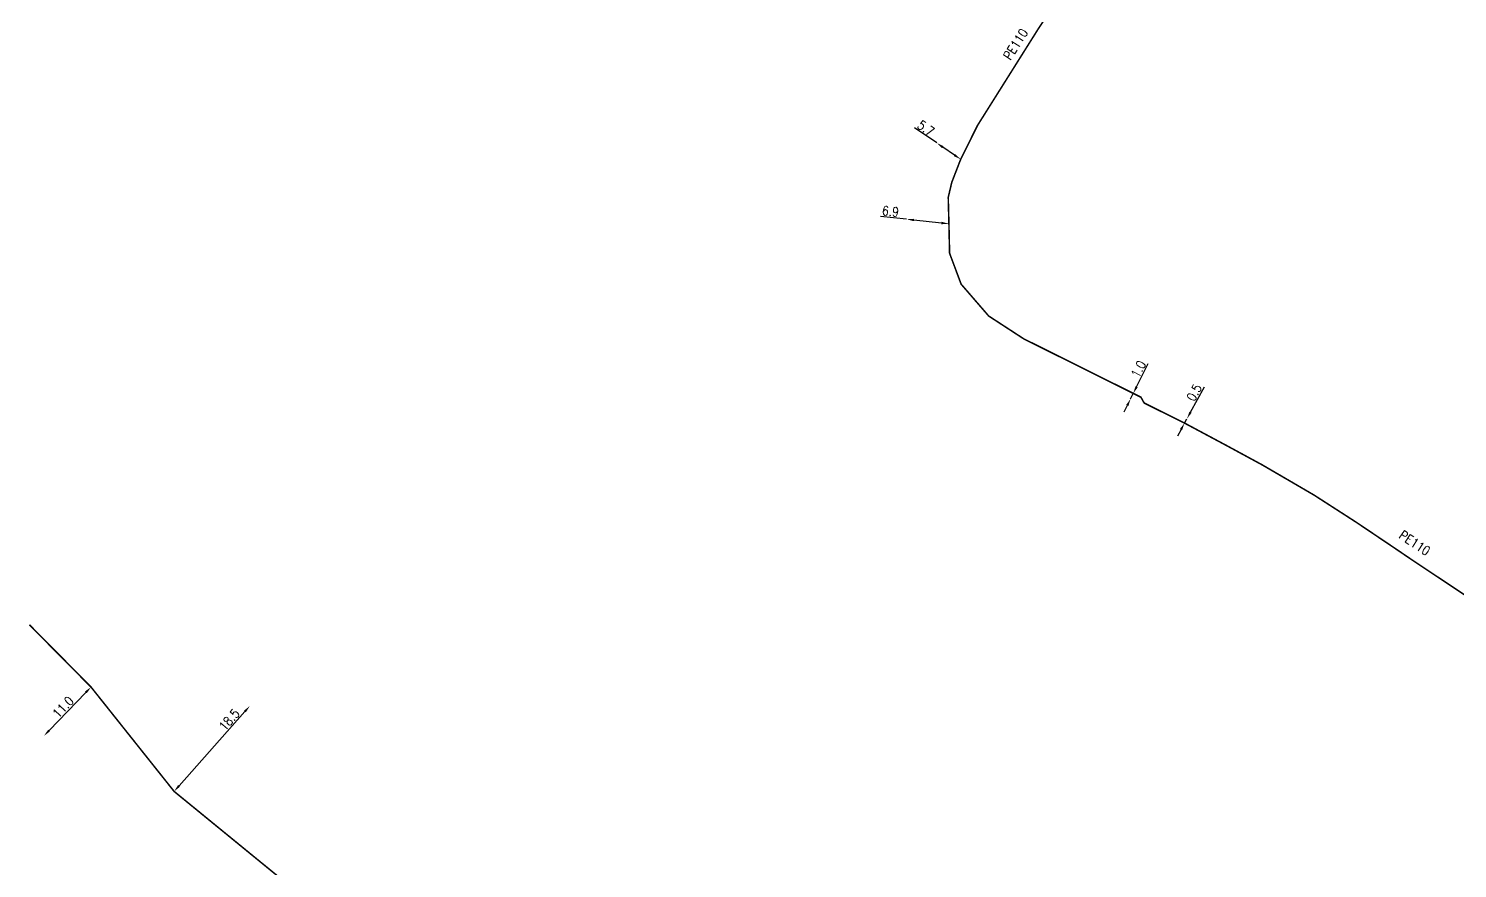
# Model space of a CAD drawing. Header units: millimetres. Extents: x 183000 to 183920, y 151989 to 153001.
# Drawn here: x 182999.9 to 183231.5, y 152363.2 to 152499.4 of the extents above; entities that cross this region are included whole.
import ezdxf

# ---------------------------------------------------------------- set-up
doc = ezdxf.new("R2010")
doc.units = ezdxf.units.MM
doc.header["$MEASUREMENT"] = 0
doc.header["$PDMODE"] = 34
doc.linetypes.add('L_100_PE', pattern=[14, 10, -1.5, 1, -1.5])
doc.layers.get('DEFPOINTS').update_dxf_attribs({"linetype": 'CONTINUOUS'})
doc.layers.add('L_140', color=3, linetype='CONTINUOUS')
doc.styles.get("Standard").update_dxf_attribs({"font": 'romans.shx', "width": 0.85})
doc.dimstyles.get("Standard").update_dxf_attribs({"dimtxt": 1.5, "dimasz": 1.2, "dimexe": 0.625, "dimexo": 0.625, "dimgap": 0.25, "dimtad": 1, "dimdec": 1, "dimzin": 0, "dimdsep": 46, "dimtxsty": 'Standard', "dimcen": -0.5, "dimadec": 0, "dimazin": 0, "dimtfac": 1, "dimtdec": 1, "dimtmove": 0, "dimatfit": 3, "dimfxl": 1, "dimtolj": 1, "dimtzin": 0, "dimarcsym": 0})

# ---------------------------------------------------------------- blocks, each defined once
blk = doc.blocks.new('*D167')
at = {"layer": 'DEFPOINTS', "color": 0, "linetype": 'Continuous'}
for p in [(183187.67, 152436.15), (183187.67, 152436.15), (183187.28, 152435.44)]:
    blk.add_point(p, dxfattribs=at)
at = {"layer": 'L_140', "color": 0, "linetype": 'Continuous', "lineweight": -2}
for p, q in [((183188.24, 152437.2), (183190.49, 152441.31)), ((183187.28, 152435.44), (183187.67, 152436.15)), ((183186.71, 152434.39), (183186.13, 152433.34))]:
    blk.add_line(p, q, dxfattribs=at)
at = {"layer": 'L_140', "color": 0, "linetype": 'Continuous'}
for points in [[(183188.07, 152437.3), (183188.42, 152437.1), (183187.67, 152436.15)], [(183186.53, 152434.49), (183186.88, 152434.3), (183187.28, 152435.44)]]:
    blk.add_solid(points, dxfattribs=at)
at = {"layer": 'L_140', "color": 0, "linetype": 'Continuous', "insert": (183188.85, 152440.4), "char_height": 1.5, "attachment_point": 5, "rotation": 61.3501}
blk.add_mtext('\\A1;0.5', dxfattribs=at)
blk = doc.blocks.new('*D168')
at = {"layer": 'DEFPOINTS', "color": 0, "linetype": 'Continuous'}
for p in [(183178.53, 152439.37), (183178.53, 152439.37), (183178.97, 152440.26)]:
    blk.add_point(p, dxfattribs=at)
at = {"layer": 'L_140', "color": 0, "linetype": 'Continuous', "lineweight": -2}
for p, q in [((183179.51, 152441.34), (183181.37, 152445.09)), ((183177.99, 152438.29), (183177.46, 152437.22)), ((183178.53, 152439.37), (183178.97, 152440.26))]:
    blk.add_line(p, q, dxfattribs=at)
at = {"layer": 'L_140', "color": 0, "linetype": 'Continuous'}
for points in [[(183179.33, 152441.42), (183179.69, 152441.25), (183178.97, 152440.26)], [(183177.81, 152438.38), (183178.17, 152438.2), (183178.53, 152439.37)]]:
    blk.add_solid(points, dxfattribs=at)
at = {"layer": 'L_140', "color": 0, "linetype": 'Continuous', "insert": (183179.81, 152444.19), "char_height": 1.5, "attachment_point": 5, "rotation": 63.5422}
blk.add_mtext('\\A1;1.0', dxfattribs=at)
blk = doc.blocks.new('*D169')
at = {"layer": 'DEFPOINTS', "color": 0, "linetype": 'Continuous'}
for p in [(183142.22, 152468.51), (183142.22, 152468.51), (183149.08, 152467.77)]:
    blk.add_point(p, dxfattribs=at)
at = {"layer": 'L_140', "color": 0, "linetype": 'Continuous', "lineweight": -2}
for p, q in [((183142.22, 152468.51), (183137.99, 152468.97)), ((183147.88, 152467.9), (183143.41, 152468.38))]:
    blk.add_line(p, q, dxfattribs=at)
at = {"layer": 'L_140', "color": 0, "linetype": 'Continuous'}
for points in [[(183143.43, 152468.58), (183143.39, 152468.19), (183142.22, 152468.51)], [(183147.91, 152468.1), (183147.86, 152467.7), (183149.08, 152467.77)]]:
    blk.add_solid(points, dxfattribs=at)
at = {"layer": 'L_140', "color": 0, "linetype": 'Continuous', "insert": (183139.61, 152469.8), "char_height": 1.5, "attachment_point": 5, "rotation": 353.8337}
blk.add_mtext('\\A1;6.9', dxfattribs=at)
blk = doc.blocks.new('*D170')
at = {"layer": 'DEFPOINTS', "color": 0, "linetype": 'Continuous'}
for p in [(183147.1, 152480.88), (183147.1, 152480.88), (183150.99, 152478.24)]:
    blk.add_point(p, dxfattribs=at)
at = {"layer": 'L_140', "color": 0, "linetype": 'Continuous', "lineweight": -2}
for p, q in [((183147.1, 152480.88), (183143.48, 152483.33)), ((183149.99, 152478.91), (183148.09, 152480.2))]:
    blk.add_line(p, q, dxfattribs=at)
at = {"layer": 'L_140', "color": 0, "linetype": 'Continuous'}
for points in [[(183148.2, 152480.37), (183147.98, 152480.04), (183147.1, 152480.88)], [(183150.11, 152479.08), (183149.88, 152478.75), (183150.99, 152478.24)]]:
    blk.add_solid(points, dxfattribs=at)
at = {"layer": 'L_140', "color": 0, "linetype": 'Continuous', "insert": (183145.35, 152483.27), "char_height": 1.5, "attachment_point": 5, "rotation": 325.9045}
blk.add_mtext('\\A1;5.7', dxfattribs=at)
blk = doc.blocks.new('*D197')
at = {"layer": 'DEFPOINTS', "color": 0, "linetype": 'Continuous'}
for p in [(183010, 152392.62), (183002.37, 152384.7), (183002.37, 152384.7)]:
    blk.add_point(p, dxfattribs=at)
at = {"layer": 'L_140', "color": 0, "linetype": 'Continuous', "lineweight": -2}
blk.add_line((183009.17, 152391.76), (183003.2, 152385.57), dxfattribs=at)
at = {"layer": 'L_140', "color": 0, "linetype": 'Continuous'}
for points in [[(183009.02, 152391.9), (183009.31, 152391.62), (183010, 152392.62)], [(183003.06, 152385.71), (183003.34, 152385.43), (183002.37, 152384.7)]]:
    blk.add_solid(points, dxfattribs=at)
at = {"layer": 'L_140', "color": 0, "linetype": 'Continuous', "insert": (183005.46, 152389.36), "char_height": 1.5, "attachment_point": 5, "rotation": 46.0508}
blk.add_mtext('\\A1;11.0', dxfattribs=at)
blk = doc.blocks.new('*D198')
at = {"layer": 'DEFPOINTS', "color": 0, "linetype": 'Continuous'}
for p in [(183035.74, 152389.54), (183035.74, 152389.54), (183023.47, 152375.69)]:
    blk.add_point(p, dxfattribs=at)
at = {"layer": 'L_140', "color": 0, "linetype": 'Continuous', "lineweight": -2}
blk.add_line((183024.27, 152376.59), (183034.94, 152388.64), dxfattribs=at)
at = {"layer": 'L_140', "color": 0, "linetype": 'Continuous'}
for points in [[(183034.79, 152388.78), (183035.09, 152388.51), (183035.74, 152389.54)], [(183024.12, 152376.73), (183024.42, 152376.46), (183023.47, 152375.69)]]:
    blk.add_solid(points, dxfattribs=at)
at = {"layer": 'L_140', "color": 0, "linetype": 'Continuous', "insert": (183032.41, 152387.3), "char_height": 1.5, "attachment_point": 5, "rotation": 48.4569}
blk.add_mtext('\\A1;18.5', dxfattribs=at)

msp = doc.modelspace()

# ---------------------------------------------------------------- linework, layer by layer
at = {"layer": 'L_140', "linetype": 'L_100_PE', "const_width": 0.25, "flags": 128}
msp.add_lwpolyline([(183252.05, 152397.96), (183248.25, 152401.54), (183247.81, 152401.27), (183246.87, 152400.9), (183246.2, 152400.64), (183245.64, 152400.44), (183244.95, 152400.36), (183244.23, 152400.41), (183243.29, 152400.52, -0.106564), (183243.19, 152400.56), (183241.58, 152401.53), (183237.97, 152404.02), (183233.04, 152407.33), (183224.18, 152413.23), (183221.43, 152415.1), (183215.15, 152419.33), (183208.28, 152423.76), (183199.91, 152428.64), (183194.16, 152431.76), (183187.28, 152435.44), (183181.33, 152438.4), (183180.73, 152438.7), (183180.21, 152439.64), (183180.21, 152439.64), (183180.21, 152439.64), (183178.97, 152440.26), (183161.21, 152449.11), (183155.53, 152452.81), (183151.06, 152457.98), (183149.19, 152462.99), (183149.08, 152467.77), (183148.97, 152472.05), (183149.54, 152474.49), (183150.99, 152478.24), (183153.73, 152483.75), (183163.69, 152499.59), (183166.77, 152504.19), (183168.62, 152506.78), (183176.01, 152516.59), (183181.3, 152523.18), (183186.44, 152529.74), (183190.61, 152535.21), (183193.83, 152540.43), (183195.5, 152544.55), (183196.5, 152547.23), (183198.31, 152552.63, -0.089435), (183198.35, 152552.71), (183198.7, 152553.14, -0.008579), (183198.71, 152553.15), (183198.84, 152553.3, 0.07507), (183198.88, 152553.36), (183198.99, 152553.61, 0.054364), (183199, 152553.66), (183199.08, 152554.03, 0.063762), (183199.08, 152554.1), (183199.04, 152554.51, -0.05906), (183199.04, 152554.57), (183199.17, 152555.61), (183199.17, 152555.61), (183199.17, 152555.61), (183199.17, 152555.61), (183199.17, 152555.61), (183199.45, 152557.86), (183202.61, 152572.02), (183202.96, 152573.06), (183204.51, 152577.98), (183206.23, 152583.46), (183208.28, 152589.39), (183213.31, 152604.95), (183213.32, 152604.96, 0.166804), (183213.31, 152605.13), (183213.26, 152605.26, -0.049107), (183213.25, 152605.31), (183213.22, 152605.5, -0.140408), (183213.24, 152605.63), (183213.53, 152606.36), (183213.83, 152607.04), (183215.88, 152611.89), (183223.71, 152630.04), (183235.75, 152645.91), (183237.17, 152648.11), (183240.14, 152653.37), (183241.77, 152655.67), (183242.12, 152656.35), (183242.12, 152656.35), (183242.63, 152657.45, -0.107508), (183242.63, 152657.45), (183243.85, 152658.53, -0.175439), (183244.18, 152658.77), (183245.93, 152659.15), (183247.63, 152659.24), (183251.34, 152658.99), (183257, 152658.63), (183267.25, 152658.36), (183272.82, 152658.52), (183280.81, 152659.15), (183286.91, 152660.31), (183295.34, 152662.48), (183306.09, 152665.74), (183320.27, 152669.97), (183326.9, 152672.24), (183339.91, 152675.75), (183357.46, 152680.48), (183370.8, 152684.22), (183378.25, 152686.66), (183383.97, 152689), (183386.75, 152690.27), (183387.53, 152690.52), (183387.89, 152690.7), (183388.38, 152690.93), (183388.95, 152691.45), (183389.48, 152692.05), (183389.81, 152692.47), (183391.01, 152693.47), (183394.33, 152695.67), (183394.33, 152695.67), (183407.42, 152703.83), (183448.34, 152728.29), (183448.7, 152728.5), (183448.98, 152728.57), (183449.31, 152728.57), (183449.52, 152728.53), (183450.91, 152728.55), (183452.95, 152727.94), (183473.53, 152716.93), (183477.84, 152714.62), (183487.03, 152709.71), (183501.37, 152701.32), (183532.69, 152684.96), (183549.96, 152673.82), (183569.88, 152656.53), (183583.34, 152647.06), (183589.84, 152642.41), (183593.29, 152646), (183600.3, 152641.14), (183612.4, 152636.59), (183637.73, 152629.26), (183666.57, 152619.55), (183667.66, 152615.18, 0.091037), (183682.38, 152618.14), (183702.7, 152627.71, 0.003149), (183715.46, 152633.81, 0.077889), (183721.05, 152640.23), (183743.34, 152671.28), (183755.25, 152688.62), (183766.41, 152704.7), (183776.51, 152718.89), (183789.18, 152737.85), (183791.76, 152742.37), (183796.58, 152753.73), (183801.97, 152766.41), (183824.2, 152821.94), (183827.92, 152830.72), (183831.3, 152836.12), (183836.84, 152846.96)], format="xyb", dxfattribs=at)
at = {"layer": 'L_140', "linetype": 'L_100_PE', "flags": 128}
msp.add_lwpolyline([(183000, 152222.95, 0.25, 0.25, -0.033853), (183004.67, 152223.31, 0.25, 0.25, -0.096609), (183030.9, 152218.48, 0.25, 0.25, 0.075506), (183049.71, 152214.2, 0.25, 0.25, 0.029519), (183059.46, 152214.06, 0.25, 0.25, 0.054044), (183085.85, 152218.13, 0.25, 0.25, 0), (183107.3, 152223.85, 0.25, 0.25, 0), (183112.6, 152228.29, 0.25, 0.25, 0), (183122.91, 152230.18, 0.25, 0.25, 0), (183124.45, 152230.45, 0.25, 0.25, 0), (183121.26, 152238.54, 0.25, 0.25, 0), (183123.54, 152250.69, 0.25, 0.25, 0), (183122.26, 152263.93, 0.25, 0.25, 0.103813), (183107.14, 152296.55, 0.25, 0.25, 0), (183057.73, 152347.67, 0.25, 0.25, 0), (183023.47, 152375.69, 0.25, 0.25, 0), (183010, 152392.62, 0.25, 0.25, 0), (183000, 152402.73, 0, 0, 0)], format="xyseb", dxfattribs=at)

# ---------------------------------------------------------------- texts
at = {"layer": 'L_140', "linetype": 'Continuous', "char_height": 1.5, "width": 7.1671, "attachment_point": 1}
for insert, rotation in [((183157.79, 152495), 57.4748), ((183222.74, 152418.13), 326.3483)]:
    msp.add_mtext('PE110', dxfattribs=dict(at, insert=insert, rotation=rotation))

# ---------------------------------------------------------------- dimensions: what is measured, and where the dimension line sits
at = {"layer": 'L_140', "linetype": 'Continuous'}
for base, p1, p2, angle, text, picture, middle in [((183147.1, 152480.88), (183150.99, 152478.24), (183147.1, 152480.88), 325.9045, '5.7', '*D170', (183144.79, 152482.44)), ((183187.67, 152436.15), (183187.28, 152435.44), (183187.67, 152436.15), 241.3501, '0.5', '*D167', (183189.73, 152439.92))]:
    dim = msp.add_linear_dim(base=base, p1=p1, p2=p2, angle=angle, text=text, dimstyle='Standard', dxfattribs=at)
    dim.commit()
    dim.dimension.update_dxf_attribs({"geometry": picture, "text_midpoint": middle, "dimtype": 160})
for base, p1, p2, angle, picture, middle in [((183142.22, 152468.51), (183149.08, 152467.77), (183142.22, 152468.51), 353.8337, '*D169', (183139.51, 152468.81)), ((183178.53, 152439.37), (183178.97, 152440.26), (183178.53, 152439.37), 63.5422, '*D168', (183180.71, 152443.75)), ((183002.37, 152384.7), (183010, 152392.62), (183002.37, 152384.7), 46.0508, '*D197', (183006.18, 152388.66)), ((183035.74, 152389.54), (183023.47, 152375.69), (183035.74, 152389.54), 228.4569, '*D198', (183033.16, 152386.63))]:
    dim = msp.add_linear_dim(base=base, p1=p1, p2=p2, angle=angle, dimstyle='Standard', dxfattribs=at)
    dim.commit()
    dim.dimension.update_dxf_attribs({"geometry": picture, "text_midpoint": middle, "dimtype": 160})

doc.saveas('drawing.dxf')
